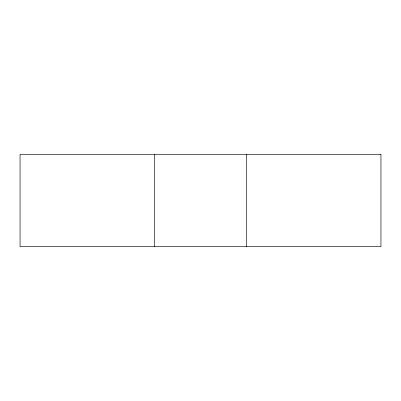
<?xml version="1.0" encoding="UTF-8"?>
<svg xmlns="http://www.w3.org/2000/svg" width="401" height="401" viewBox="0 0 401 401"><rect width="100%" height="100%" fill="white"/><g stroke="black" fill="none" stroke-linecap="round" stroke-linejoin="round"><path stroke-width="0.6" d="M246.65 154.35L246.65 246.65M154.35 154.35L154.35 246.65M380.95 154.35L20.05 154.35L20.05 246.65L380.95 246.65L380.95 154.35"/></g></svg>
